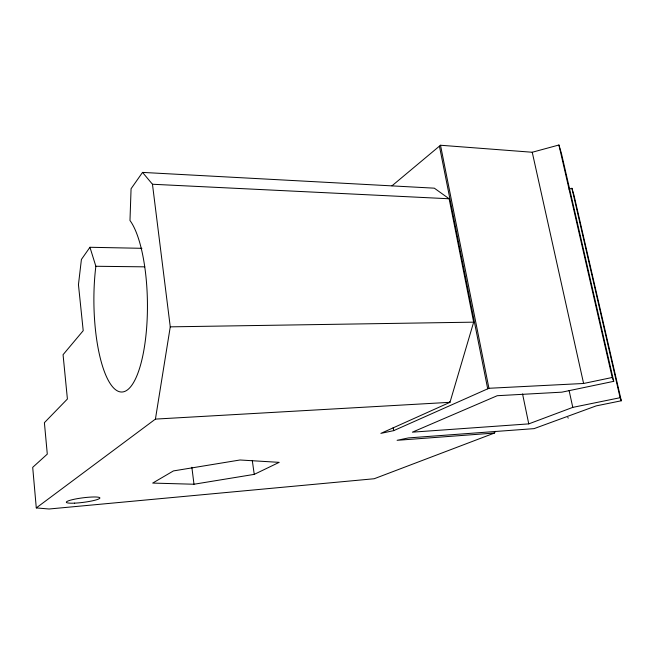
<?xml version="1.0" encoding="UTF-8"?>
<svg xmlns="http://www.w3.org/2000/svg" width="654" height="654" viewBox="0 0 654 654"><rect width="100%" height="100%" fill="white"/><g stroke="black" fill="none" stroke-linecap="round" stroke-linejoin="round"><path stroke-width="0.98" d="M89.95 247.277L81.415 259.434L78.447 284.67L83.213 330.679L63.062 354.705L67.403 399.014L44.398 422.68L47.292 454.121L32.7 467.348L36.289 507.913L155.423 419.1L170.261 326.845L152.464 184.248L142.539 172.403L131.07 188.736L129.982 220.504A89.14 26.765 89.3 0 1 145.678 337.791A89.14 26.765 89.3 0 1 110.828 384.527A89.14 26.765 89.3 0 1 95.86 266.268L89.95 247.277L141.918 248.316M142.539 172.403L434.321 188.172L449.143 198.767L473.659 322.16L449.985 402.316L380.873 433.381L393.7 430.634L488.93 388.28L583.605 383.481L612.234 377.481L613.73 381.339L561.868 392.163L497.236 395.711L412.38 432.163L528.759 423.882L572.781 407.377L620.106 397.706L621.3 400.779L596.186 405.889L534.073 428.632L408.439 437.918L397.101 440.314L494.424 433.046L495.462 431.321M391.967 185.834L440.51 145.245L532.242 152.251L558.917 145L561.385 153.216L613.73 381.339M254.243 474.371L279.184 462.353L240.018 459.991L173.433 470.921L152.668 483.085L193.993 484.238L254.243 474.371L252.281 460.408M494.424 433.046L374.186 478.744L49.075 509L36.289 507.913M568.955 189.063L571.923 188.295L573.91 194.908L621.3 400.779M155.423 419.1L449.985 402.316L449.56 401.695M170.261 326.845L473.659 322.16M95.86 266.268L144.771 266.84M152.464 184.248L449.143 198.767M567.713 417.612L568.326 418.07M571.923 188.295L620.106 397.706M558.917 145L612.234 377.481M532.242 152.251L583.605 383.481M569.078 390.413L572.781 407.377M522.562 393.953L528.759 423.882M440.51 145.245L488.93 388.28M439.431 146.144L487.704 388.828M393.177 427.626L393.7 430.634M191.859 467.258L193.993 484.238M74.646 503.139A16.947 2.281 -7.3 0 0 99.898 497.996A16.947 2.281 -7.3 0 0 74.72 499.157A16.947 2.281 -7.3 0 0 74.646 503.139"/></g></svg>
